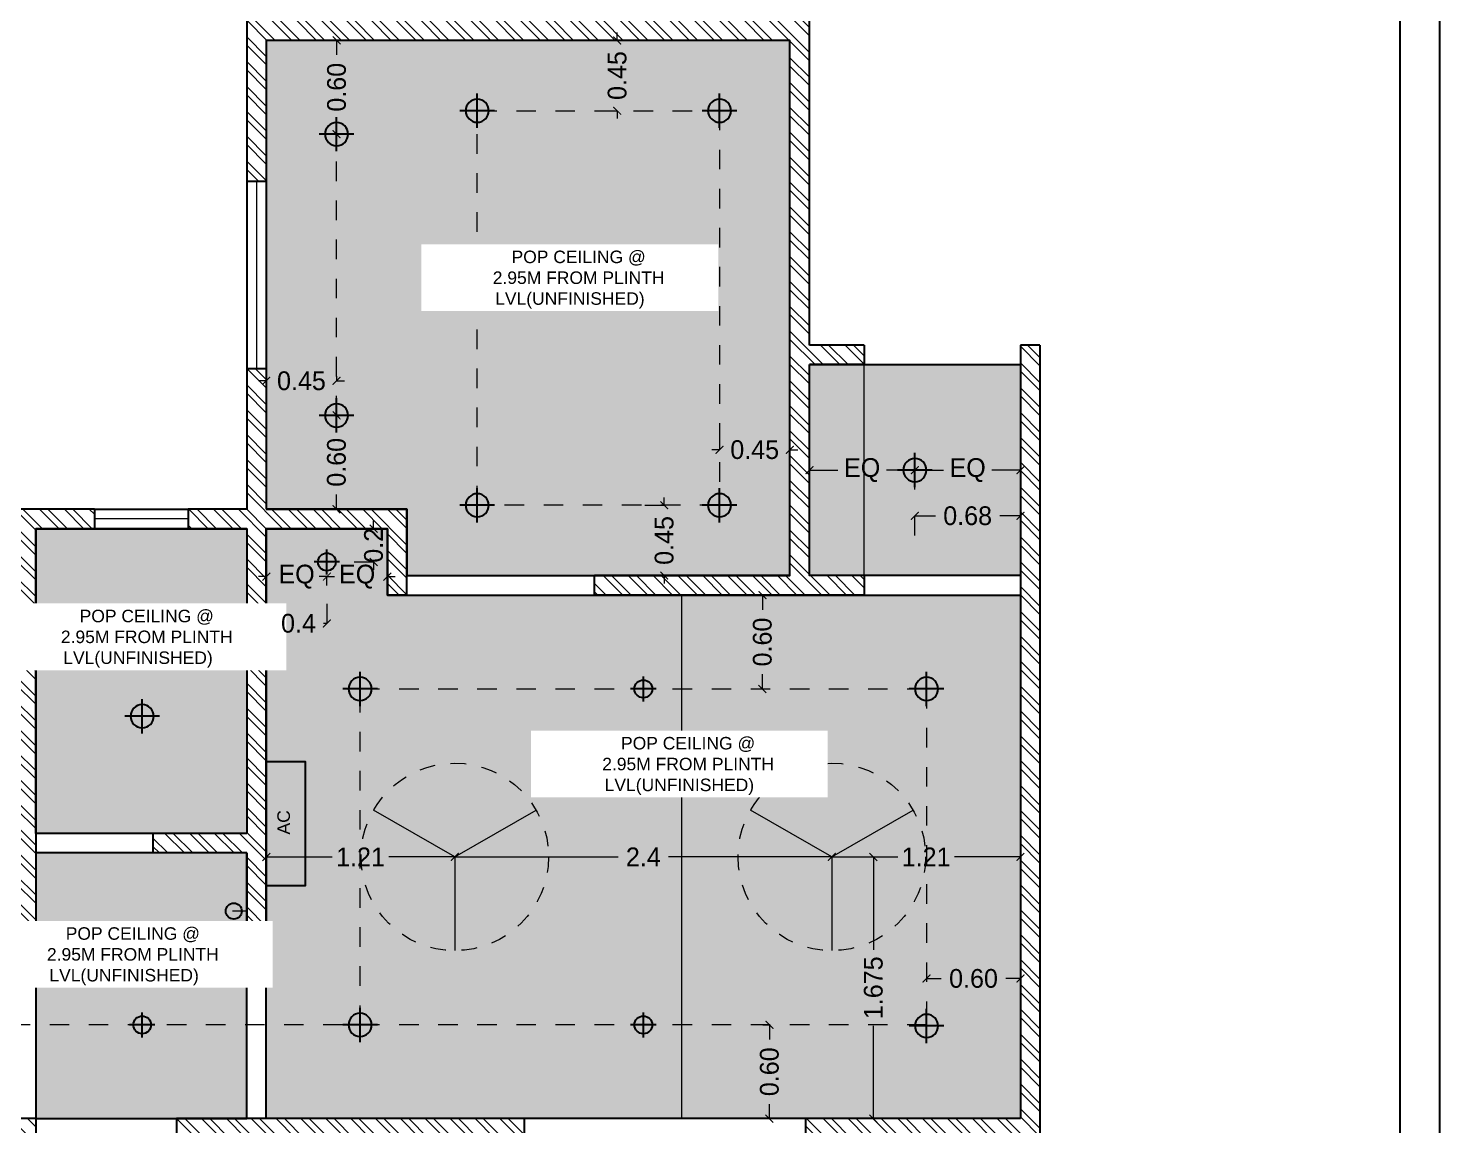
# Model space of a CAD drawing. Header units: metres. Extents: x 494 to 1845, y -666 to 1061.
# Drawn here: x 1784.97 to 1794, y 246.48 to 253.5 of the extents above; entities that cross this region are included whole.
import ezdxf

# ---------------------------------------------------------------- set-up
doc = ezdxf.new("R2010")
doc.units = ezdxf.units.M
doc.header["$MEASUREMENT"] = 0
doc.linetypes.add('141011 - Typical Flr Plans -1 - 1.5 & 1-2 BHK_ Kolshet Namrata1$0$HIDDEN', pattern=[0.375, 0.25, -0.125])
doc.linetypes.add('_ZCAD_DYNDIM_LINETYPE_DATA_NAME_', pattern=[0.25, 0.125, -0.125])
doc.layers.get('Defpoints').update_dxf_attribs({"color": 12})
for name, color, linetype, lineweight in [('01 WALL', 7, 'Continuous', 25), ('A-Wall', 7, 'Continuous', 18), ('A-Wall Hatch', 8, 'Continuous', 9), ('DIMENSION', 8, 'Continuous', 5), ('ele ref line', 44, 'Continuous', 9), ('elec block', 14, 'Continuous', 9), ('VDA - FALSE CEILING', 7, 'Continuous', 5), ('VDA-FURNITURE', 8, 'Continuous', 13), ('VDA-HATCH', 8, 'Continuous', 9), ('VDA-WALL', 250, 'Continuous', 25), ('VDA-WINDOW', 5, 'Continuous', 9)]:
    doc.layers.add(name, color=color, linetype=linetype, lineweight=lineweight)
for name, color, linetype in [('CEILING', 7, 'Continuous'), ('ceiling elec', 7, 'Continuous'), ('SHEET', 7, 'Continuous'), ('TEXT', 7, 'Continuous'), ('VDA-WALL BELOW', 8, 'Continuous'), ('VDA_ELECTRICAL FIXTURES', 7, 'Continuous')]:
    doc.layers.add(name, color=color, linetype=linetype)
doc.styles.add('RS', font='GOTHIC.TTF')
doc.styles.get("Standard").update_dxf_attribs({"font": 'arial.ttf'})
doc.dimstyles.new('SMALL', dxfattribs={"dimtxt": 0.16, "dimasz": 0.05, "dimexe": 0, "dimexo": 0, "dimgap": 0.05, "dimtad": 0, "dimdec": 1, "dimzin": 0, "dimdsep": 46, "dimtxsty": 'RS', "dimblk": 'ARCHTICK', "dimcen": 2.5, "dimclrd": 256, "dimclre": 256, "dimclrt": 5, "dimadec": 0, "dimazin": 0, "dimtfac": 1, "dimtofl": 0, "dimtmove": 0, "dimatfit": 3, "dimldrblk": 'ARCHTICK', "dimfxl": 0, "dimtolj": 1, "dimtzin": 0, "dimarcsym": 0})

# ---------------------------------------------------------------- blocks, each defined once
blk = doc.blocks.new('zw$4BD1')
at = {"color": 6}
blk.add_line((0.1026044387735965, 0.2717923628416088), (0.1026044644431749, 0.08480641099328068), dxfattribs=at)
at = {"layer": 'SHEET', "color": 6}
blk.add_circle((0.1026044619984532, 0.10260446199851), 0.1026044519985128, dxfattribs=at)
blk = doc.blocks.new('12w')
at = {"layer": 'VDA_ELECTRICAL FIXTURES', "color": 5, "ltscale": 0.1}
for p, q in [((87910.28145249565, 3817.042512325924), (87910.28144543657, 3823.898232417295)), ((87906.81604333571, 3820.470368803413), (87913.74685459654, 3820.470375939805))]:
    blk.add_line(p, q, dxfattribs=at)
blk.add_circle((87910.28075605427, 3820.470372370896), 2.316151648332887, dxfattribs=at)
blk = doc.blocks.new('AEYTUU')
at = {"layer": 'VDA_ELECTRICAL FIXTURES', "color": 6, "ltscale": 0.1}
for p, q in [((8243.958968699393, -3482.814240096676), (8243.958968826868, -3482.690436009986)), ((8244.021548823775, -3482.752338117767), (8243.896388702484, -3482.752337988894))]:
    blk.add_line(p, q, dxfattribs=at)
blk.add_circle((8243.958981276084, -3482.752338053344), 0.04373075930944671, dxfattribs=at)
blk = doc.blocks.new('FAN 1')
at = {"layer": 'elec block', "color": 68, "true_color": 0x394d00}
for q in [(-3723.117876231178, 868.3742863660809), (-3722.078645746636, 868.3742863660809), (-3722.598260988907, 867.4742863660808)]:
    blk.add_line((-3722.598260988907, 868.074286366081), q, dxfattribs=at)
at = {"layer": 'elec block', "color": 68, "linetype": '141011 - Typical Flr Plans -1 - 1.5 & 1-2 BHK_ Kolshet Namrata1$0$HIDDEN', "ltscale": 0.15, "true_color": 0x394d00}
blk.add_circle((-3722.598260988907, 868.074286366081), 0.6, dxfattribs=at)
blk = doc.blocks.new('_ArchTick')
at = {"color": 0, "linetype": 'ByBlock', "const_width": 0.15}
blk.add_lwpolyline([(-0.5, -0.5), (0.5, 0.5)], dxfattribs=at)
blk = doc.blocks.new('*D609')
at = {"layer": 'Defpoints', "color": 0, "transparency": 16777216}
for p in [(1.474999999999909, 4.752022665414444), (1.474999999999909, 4.721111274880457), (1.92501274925371, 4.752022665414444)]:
    blk.add_point(p, dxfattribs=at)
at = {"layer": 'DIMENSION', "lineweight": -2, "transparency": 16777216}
for p, q in [((1.474999999999909, 4.721111274880457), (1.424999999999955, 4.721111274880457)), ((1.474999999999909, 4.752022665414444), (1.474999999999909, 4.721111274880457)), ((1.92501274925371, 4.752022665414444), (1.92501274925371, 4.721111274880457)), ((1.92501274925371, 4.721111274880457), (1.975012749253665, 4.721111274880457))]:
    blk.add_line(p, q, dxfattribs=at)
at = {"layer": 'DIMENSION', "lineweight": -2, "transparency": 16777216, "xscale": 0.05, "yscale": 0.05, "zscale": 0.05}
blk.add_blockref('_ArchTick', (1.474999999999909, 4.721111274880457), dxfattribs=at)
at = {"layer": 'DIMENSION', "lineweight": -2, "transparency": 16777216, "xscale": 0.05, "yscale": 0.05, "zscale": 0.05, "rotation": 180}
blk.add_blockref('_ArchTick', (1.92501274925371, 4.721111274880457), dxfattribs=at)
at = {"layer": 'DIMENSION', "color": 5, "transparency": 16777216, "insert": (1.70000637462681, 4.721111274880457), "char_height": 0.12, "attachment_point": 5, "style": 'RS'}
blk.add_mtext('\\A1;0.45', dxfattribs=at)
blk = doc.blocks.new('*D610')
at = {"layer": 'Defpoints', "color": 0, "transparency": 16777216}
for p in [(1.926624991641575, 4.500000087599744), (1.923368603583867, 3.900004418341894), (1.924999999999955, 3.899999999999977)]:
    blk.add_point(p, dxfattribs=at)
at = {"layer": 'DIMENSION', "lineweight": -2, "transparency": 16777216}
for p, q in [((1.924993595225487, 4.500004505941661), (1.924740822750437, 4.406672636887293)), ((1.926624991641575, 4.500000087599744), (1.924993595225487, 4.500004505941661)), ((1.923368603583867, 3.900004418341894), (1.923621376058918, 3.99333628739609)), ((1.924999999999955, 3.899999999999977), (1.923368603583867, 3.900004418341894))]:
    blk.add_line(p, q, dxfattribs=at)
at = {"layer": 'DIMENSION', "lineweight": -2, "transparency": 16777216, "xscale": 0.05, "yscale": 0.05, "zscale": 0.05}
for p, rotation in [((1.924993595225487, 4.500004505941661), 89.84482513070883), ((1.923368603583867, 3.900004418341894), 269.8448251307088)]:
    blk.add_blockref('_ArchTick', p, dxfattribs=dict(at, rotation=rotation))
at = {"layer": 'DIMENSION', "color": 5, "transparency": 16777216, "insert": (1.924181099404677, 4.200004462141777), "char_height": 0.12, "attachment_point": 5, "rotation": 89.84482513070881, "style": 'RS'}
blk.add_mtext('\\A1;0.60', dxfattribs=at)
blk = doc.blocks.new('*D611')
at = {"layer": 'Defpoints', "color": 0, "transparency": 16777216}
for p in [(1.924993583264495, 6.900000000000034), (1.924993620917803, 6.900000000000034), (1.924993583264495, 6.300000036730069)]:
    blk.add_point(p, dxfattribs=at)
at = {"layer": 'DIMENSION', "lineweight": -2, "transparency": 16777216}
for p, q in [((1.924993583264495, 6.900000000000034), (1.924993620917803, 6.900000000000034)), ((1.924993620917803, 6.900000000000034), (1.924993620917803, 6.806668951063898)), ((1.924993620917803, 6.300000036730069), (1.924993620917803, 6.393331085666205)), ((1.924993583264495, 6.300000036730069), (1.924993620917803, 6.300000036730069))]:
    blk.add_line(p, q, dxfattribs=at)
at = {"layer": 'DIMENSION', "lineweight": -2, "transparency": 16777216, "xscale": 0.05, "yscale": 0.05, "zscale": 0.05}
for p, rotation in [((1.924993620917803, 6.900000000000034), 90), ((1.924993620917803, 6.300000036730069), 270)]:
    blk.add_blockref('_ArchTick', p, dxfattribs=dict(at, rotation=rotation))
at = {"layer": 'DIMENSION', "color": 5, "transparency": 16777216, "insert": (1.924993620917803, 6.600000018365051), "char_height": 0.12, "attachment_point": 5, "rotation": 90, "style": 'RS'}
blk.add_mtext('\\A1;0.60', dxfattribs=at)
blk = doc.blocks.new('*D617')
at = {"layer": 'Defpoints', "color": 0, "transparency": 16777216}
for p in [(4.374999999999773, 4.393715621413548), (4.825000000000045, 4.393715621413548), (4.825000000000045, 4.280494661032577)]:
    blk.add_point(p, dxfattribs=at)
at = {"layer": 'DIMENSION', "lineweight": -2, "transparency": 16777216}
for p, q in [((4.374999999999773, 4.393715621413548), (4.374999999999773, 4.280494661032577)), ((4.825000000000045, 4.393715621413548), (4.825000000000045, 4.280494661032577)), ((4.374999999999773, 4.280494661032577), (4.324999999999818, 4.280494661032577)), ((4.825000000000045, 4.280494661032577), (4.875, 4.280494661032577))]:
    blk.add_line(p, q, dxfattribs=at)
at = {"layer": 'DIMENSION', "lineweight": -2, "transparency": 16777216, "xscale": 0.05, "yscale": 0.05, "zscale": 0.05}
blk.add_blockref('_ArchTick', (4.374999999999773, 4.280494661032577), dxfattribs=at)
at = {"layer": 'DIMENSION', "lineweight": -2, "transparency": 16777216, "xscale": 0.05, "yscale": 0.05, "zscale": 0.05, "rotation": 180}
blk.add_blockref('_ArchTick', (4.825000000000045, 4.280494661032577), dxfattribs=at)
at = {"layer": 'DIMENSION', "color": 5, "transparency": 16777216, "insert": (4.599999999999909, 4.280494661032577), "char_height": 0.12, "attachment_point": 5, "style": 'RS'}
blk.add_mtext('\\A1;0.45', dxfattribs=at)
blk = doc.blocks.new('*D618')
at = {"layer": 'Defpoints', "color": 0, "transparency": 16777216}
for p in [(3.844495791070131, 3.925000000000011), (4.021023094890097, 3.925000000000011), (3.844495791070131, 3.475000000000023)]:
    blk.add_point(p, dxfattribs=at)
at = {"layer": 'DIMENSION', "lineweight": -2, "transparency": 16777216}
for p, q in [((4.021023094890097, 3.925000000000011), (4.021023094890097, 3.975000000000023)), ((3.896023094890097, 3.925000000000011), (4.021023094890097, 3.925000000000011)), ((3.896023094890097, 3.475000000000023), (4.021023094890097, 3.475000000000023)), ((4.021023094890097, 3.475000000000023), (4.021023094890097, 3.425000000000011))]:
    blk.add_line(p, q, dxfattribs=at)
at = {"layer": 'DIMENSION', "lineweight": -2, "transparency": 16777216, "xscale": 0.05, "yscale": 0.05, "zscale": 0.05}
for p, rotation in [((4.021023094890097, 3.925000000000011), 270), ((4.021023094890097, 3.475000000000023), 90)]:
    blk.add_blockref('_ArchTick', p, dxfattribs=dict(at, rotation=rotation))
at = {"layer": 'DIMENSION', "color": 5, "transparency": 16777216, "insert": (4.021023094890097, 3.700000000000017), "char_height": 0.12, "attachment_point": 5, "rotation": 90, "style": 'RS'}
blk.add_mtext('\\A1;0.45', dxfattribs=at)
blk = doc.blocks.new('*D619')
at = {"layer": 'Defpoints', "color": 0, "transparency": 16777216}
for p in [(4.950000000000045, 4.149999923679957), (4.950000000000045, 3.993611313576366), (5.625, 3.993611313576366)]:
    blk.add_point(p, dxfattribs=at)
at = {"layer": 'DIMENSION', "lineweight": -2, "transparency": 16777216}
for p, q in [((4.950000000000045, 4.024999923679957), (4.950000000000045, 4.149999923679957)), ((4.950000000000045, 4.149999923679957), (5.132143099932136, 4.149999923679957)), ((5.625, 4.149999923679957), (5.442856900067909, 4.149999923679957)), ((5.625, 4.024999923679957), (5.625, 4.149999923679957))]:
    blk.add_line(p, q, dxfattribs=at)
at = {"layer": 'DIMENSION', "lineweight": -2, "transparency": 16777216, "xscale": 0.05, "yscale": 0.05, "zscale": 0.05, "rotation": 180}
blk.add_blockref('_ArchTick', (4.950000000000045, 4.149999923679957), dxfattribs=at)
at = {"layer": 'DIMENSION', "lineweight": -2, "transparency": 16777216, "xscale": 0.05, "yscale": 0.05, "zscale": 0.05}
blk.add_blockref('_ArchTick', (5.625, 4.149999923679957), dxfattribs=at)
at = {"layer": 'DIMENSION', "color": 5, "transparency": 16777216, "insert": (5.287499999999909, 4.149999923679957), "char_height": 0.12, "attachment_point": 5, "style": 'RS'}
blk.add_mtext('\\A1;EQ', dxfattribs=at)
blk = doc.blocks.new('*D620')
at = {"layer": 'Defpoints', "color": 0, "transparency": 16777216}
for p in [(6.299999999999955, 4.149999885833438), (5.625, 3.93416650490866), (6.299999999999955, 3.93416650490866)]:
    blk.add_point(p, dxfattribs=at)
at = {"layer": 'DIMENSION', "lineweight": -2, "transparency": 16777216}
for p, q in [((5.625, 4.024999885833438), (5.625, 4.149999885833438)), ((5.625, 4.149999885833438), (5.807143099932091, 4.149999885833438)), ((6.299999999999955, 4.149999885833438), (6.117856900067864, 4.149999885833438)), ((6.299999999999955, 4.024999885833438), (6.299999999999955, 4.149999885833438))]:
    blk.add_line(p, q, dxfattribs=at)
at = {"layer": 'DIMENSION', "lineweight": -2, "transparency": 16777216, "xscale": 0.05, "yscale": 0.05, "zscale": 0.05, "rotation": 180}
blk.add_blockref('_ArchTick', (5.625, 4.149999885833438), dxfattribs=at)
at = {"layer": 'DIMENSION', "lineweight": -2, "transparency": 16777216, "xscale": 0.05, "yscale": 0.05, "zscale": 0.05}
blk.add_blockref('_ArchTick', (6.299999999999955, 4.149999885833438), dxfattribs=at)
at = {"layer": 'DIMENSION', "color": 5, "transparency": 16777216, "insert": (5.962500000000091, 4.149999885833438), "char_height": 0.12, "attachment_point": 5, "style": 'RS'}
blk.add_mtext('\\A1;EQ', dxfattribs=at)
blk = doc.blocks.new('*D621')
at = {"layer": 'Defpoints', "color": 0, "transparency": 16777216}
for p in [(6.299999999999955, 3.857531427188405), (5.625, 3.641698046263627), (6.299999999999955, 3.641698046263627)]:
    blk.add_point(p, dxfattribs=at)
at = {"layer": 'DIMENSION', "lineweight": -2, "transparency": 16777216}
for p, q in [((5.625, 3.732531427188405), (5.625, 3.857531427188405)), ((5.625, 3.857531427188405), (5.755994221617811, 3.857531427188405)), ((6.299999999999955, 3.857531427188405), (6.169005778382143, 3.857531427188405)), ((6.299999999999955, 3.732531427188405), (6.299999999999955, 3.857531427188405))]:
    blk.add_line(p, q, dxfattribs=at)
at = {"layer": 'DIMENSION', "lineweight": -2, "transparency": 16777216, "xscale": 0.05, "yscale": 0.05, "zscale": 0.05, "rotation": 180}
blk.add_blockref('_ArchTick', (5.625, 3.857531427188405), dxfattribs=at)
at = {"layer": 'DIMENSION', "lineweight": -2, "transparency": 16777216, "xscale": 0.05, "yscale": 0.05, "zscale": 0.05}
blk.add_blockref('_ArchTick', (6.299999999999955, 3.857531427188405), dxfattribs=at)
at = {"layer": 'DIMENSION', "color": 5, "transparency": 16777216, "insert": (5.962500000000091, 3.857531427188405), "char_height": 0.12, "attachment_point": 5, "style": 'RS'}
blk.add_mtext('\\A1;0.68', dxfattribs=at)
blk = doc.blocks.new('*D622')
at = {"layer": 'Defpoints', "color": 0, "transparency": 16777216}
for p in [(1.862499999999955, 3.774999999999977), (2.161615008462604, 3.774999985106717), (1.862499989419348, 3.562499999982833)]:
    blk.add_point(p, dxfattribs=at)
at = {"layer": 'DIMENSION', "lineweight": -2, "transparency": 16777216}
for p, q in [((2.161615008462604, 3.774999985106717), (2.161615010952119, 3.824999985106729)), ((2.036615008462604, 3.774999991330589), (2.161615008462604, 3.774999985106717)), ((2.036614997881998, 3.562499991313445), (2.161614997881998, 3.562499985089573)), ((2.161614997881998, 3.562499985089573), (2.161614995392483, 3.512499985089562))]:
    blk.add_line(p, q, dxfattribs=at)
at = {"layer": 'DIMENSION', "lineweight": -2, "transparency": 16777216, "xscale": 0.05, "yscale": 0.05, "zscale": 0.05}
for p, rotation in [((2.161615008462604, 3.774999985106717), 269.9999971471806), ((2.161614997881998, 3.562499985089573), 89.9999971471807)]:
    blk.add_blockref('_ArchTick', p, dxfattribs=dict(at, rotation=rotation))
at = {"layer": 'DIMENSION', "color": 5, "transparency": 16777216, "insert": (2.161615003172301, 3.668749999991405), "char_height": 0.12, "attachment_point": 5, "rotation": 89.9999971471807, "style": 'RS'}
blk.add_mtext('\\A1;0.2', dxfattribs=at)
blk = doc.blocks.new('*D623')
at = {"layer": 'Defpoints', "color": 0, "transparency": 16777216}
for p in [(2.25, 3.468304057906948), (1.862516206208284, 3.411629077334396), (2.25, 3.411629077334396)]:
    blk.add_point(p, dxfattribs=at)
at = {"layer": 'DIMENSION', "lineweight": -2, "transparency": 16777216}
for p, q in [((1.862516206208284, 3.468304057906948), (1.812516206208329, 3.468304057906948)), ((1.862516206208284, 3.411629077334396), (1.862516206208284, 3.468304057906948)), ((2.25, 3.411629077334396), (2.25, 3.468304057906948)), ((2.25, 3.468304057906948), (2.299999999999955, 3.468304057906948))]:
    blk.add_line(p, q, dxfattribs=at)
at = {"layer": 'DIMENSION', "lineweight": -2, "transparency": 16777216, "xscale": 0.05, "yscale": 0.05, "zscale": 0.05}
blk.add_blockref('_ArchTick', (1.862516206208284, 3.468304057906948), dxfattribs=at)
at = {"layer": 'DIMENSION', "lineweight": -2, "transparency": 16777216, "xscale": 0.05, "yscale": 0.05, "zscale": 0.05, "rotation": 180}
blk.add_blockref('_ArchTick', (2.25, 3.468304057906948), dxfattribs=at)
at = {"layer": 'DIMENSION', "color": 5, "transparency": 16777216, "insert": (2.056258103104028, 3.468304057906948), "char_height": 0.12, "attachment_point": 5, "style": 'RS'}
blk.add_mtext('\\A1;EQ', dxfattribs=at)
blk = doc.blocks.new('*D624')
at = {"layer": 'Defpoints', "color": 0, "transparency": 16777216}
for p in [(1.474999999999909, 3.468304199755664), (1.474999999999909, 3.411629077334396), (1.862516206208284, 3.411629077334396)]:
    blk.add_point(p, dxfattribs=at)
at = {"layer": 'DIMENSION', "lineweight": -2, "transparency": 16777216}
for p, q in [((1.474999999999909, 3.468304199755664), (1.424999999999955, 3.468304199755664)), ((1.474999999999909, 3.411629077334396), (1.474999999999909, 3.468304199755664)), ((1.862516206208284, 3.411629077334396), (1.862516206208284, 3.468304199755664)), ((1.862516206208284, 3.468304199755664), (1.912516206208238, 3.468304199755664))]:
    blk.add_line(p, q, dxfattribs=at)
at = {"layer": 'DIMENSION', "lineweight": -2, "transparency": 16777216, "xscale": 0.05, "yscale": 0.05, "zscale": 0.05}
blk.add_blockref('_ArchTick', (1.474999999999909, 3.468304199755664), dxfattribs=at)
at = {"layer": 'DIMENSION', "lineweight": -2, "transparency": 16777216, "xscale": 0.05, "yscale": 0.05, "zscale": 0.05, "rotation": 180}
blk.add_blockref('_ArchTick', (1.862516206208284, 3.468304199755664), dxfattribs=at)
at = {"layer": 'DIMENSION', "color": 5, "transparency": 16777216, "insert": (1.66875810310421, 3.468304199755664), "char_height": 0.12, "attachment_point": 5, "style": 'RS'}
blk.add_mtext('\\A1;EQ', dxfattribs=at)
blk = doc.blocks.new('*D625')
at = {"layer": 'Defpoints', "color": 0, "transparency": 16777216}
for p in [(1.474999999999909, 3.501309484105377), (1.862499926415012, 3.501309085117214), (1.862499584557781, 3.169295179608099)]:
    blk.add_point(p, dxfattribs=at)
at = {"layer": 'DIMENSION', "lineweight": -2, "transparency": 16777216}
for p, q in [((1.474999786848684, 3.294295578596206), (1.474999658142679, 3.169295578596262)), ((1.862499713263787, 3.294295179608042), (1.862499584557781, 3.169295179608099)), ((1.474999658142679, 3.169295578596262), (1.520172079646045, 3.169295532084618)), ((1.862499584557781, 3.169295179608099), (1.841817219006998, 3.169295200903633))]:
    blk.add_line(p, q, dxfattribs=at)
at = {"layer": 'DIMENSION', "lineweight": -2, "transparency": 16777216, "xscale": 0.05, "yscale": 0.05, "zscale": 0.05}
for p, rotation in [((1.474999658142679, 3.169295578596262), 179.9999410055686), ((1.862499584557781, 3.169295179608099), 359.9999410055686)]:
    blk.add_blockref('_ArchTick', p, dxfattribs=dict(at, rotation=rotation))
at = {"layer": 'DIMENSION', "color": 5, "transparency": 16777216, "insert": (1.680994649326294, 3.169295366494111), "char_height": 0.12, "attachment_point": 5, "rotation": 359.9999410055686, "style": 'RS'}
blk.add_mtext('\\A1;0.4', dxfattribs=at)
blk = doc.blocks.new('*D626')
at = {"layer": 'Defpoints', "color": 0, "transparency": 16777216}
for p in [(4.649194737953621, 3.349999999999966), (4.649194737953621, 2.749999999999943), (4.649194737953621, 2.749999999999943)]:
    blk.add_point(p, dxfattribs=at)
at = {"layer": 'DIMENSION', "lineweight": -2, "transparency": 16777216}
for p, q in [((4.649194737953621, 3.349999999999966), (4.649194737953621, 3.349999999999966)), ((4.649194737953621, 3.349999999999966), (4.649194737953621, 3.256668932698801)), ((4.649194737953621, 2.749999999999943), (4.649194737953621, 2.843331067301108)), ((4.649194737953621, 2.749999999999943), (4.649194737953621, 2.749999999999943))]:
    blk.add_line(p, q, dxfattribs=at)
at = {"layer": 'DIMENSION', "lineweight": -2, "transparency": 16777216, "xscale": 0.05, "yscale": 0.05, "zscale": 0.05}
for p, rotation in [((4.649194737953621, 3.349999999999966), 90), ((4.649194737953621, 2.749999999999943), 270)]:
    blk.add_blockref('_ArchTick', p, dxfattribs=dict(at, rotation=rotation))
at = {"layer": 'DIMENSION', "color": 5, "transparency": 16777216, "insert": (4.649194737953621, 3.049999999999955), "char_height": 0.12, "attachment_point": 5, "rotation": 90, "style": 'RS'}
blk.add_mtext('\\A1;0.60', dxfattribs=at)
blk = doc.blocks.new('*D627')
at = {"layer": 'Defpoints', "color": 0, "transparency": 16777216}
for p in [(4.651629597316742, 0.6000000000000227), (4.651629597316742, 0), (4.694239636169641, 0)]:
    blk.add_point(p, dxfattribs=at)
at = {"layer": 'DIMENSION', "lineweight": -2, "transparency": 16777216}
for p, q in [((4.651629597316742, 0.6000000000000227), (4.694239636169641, 0.6000000000000227)), ((4.694239636169641, 0.6000000000000227), (4.694239636169641, 0.506668932698858)), ((4.694239636169641, 0), (4.694239636169641, 0.0933310673011647)), ((4.651629597316742, 0), (4.694239636169641, 0))]:
    blk.add_line(p, q, dxfattribs=at)
at = {"layer": 'DIMENSION', "lineweight": -2, "transparency": 16777216, "xscale": 0.05, "yscale": 0.05, "zscale": 0.05}
for p, rotation in [((4.694239636169641, 0.6000000000000227), 90), ((4.694239636169641, 0), 270)]:
    blk.add_blockref('_ArchTick', p, dxfattribs=dict(at, rotation=rotation))
at = {"layer": 'DIMENSION', "color": 5, "transparency": 16777216, "insert": (4.694239636169641, 0.3000000000000114), "char_height": 0.12, "attachment_point": 5, "rotation": 90, "style": 'RS'}
blk.add_mtext('\\A1;0.60', dxfattribs=at)
blk = doc.blocks.new('*D628')
at = {"layer": 'Defpoints', "color": 0, "transparency": 16777216}
for p in [(5.699999999999591, 0.8966356817206815), (6.299999999999955, 0.8966356817206815), (6.299999999999955, 0.8966356817206815)]:
    blk.add_point(p, dxfattribs=at)
at = {"layer": 'DIMENSION', "lineweight": -2, "transparency": 16777216}
for p, q in [((5.699999999999591, 0.8966356817206815), (5.699999999999591, 0.8966356817206815)), ((5.699999999999591, 0.8966356817206815), (5.793331067300869, 0.8966356817206815)), ((6.299999999999955, 0.8966356817206815), (6.206668932698676, 0.8966356817206815)), ((6.299999999999955, 0.8966356817206815), (6.299999999999955, 0.8966356817206815))]:
    blk.add_line(p, q, dxfattribs=at)
at = {"layer": 'DIMENSION', "lineweight": -2, "transparency": 16777216, "xscale": 0.05, "yscale": 0.05, "zscale": 0.05, "rotation": 180}
blk.add_blockref('_ArchTick', (5.699999999999591, 0.8966356817206815), dxfattribs=at)
at = {"layer": 'DIMENSION', "lineweight": -2, "transparency": 16777216, "xscale": 0.05, "yscale": 0.05, "zscale": 0.05}
blk.add_blockref('_ArchTick', (6.299999999999955, 0.8966356817206815), dxfattribs=at)
at = {"layer": 'DIMENSION', "color": 5, "transparency": 16777216, "insert": (5.999999999999773, 0.8966356817206815), "char_height": 0.12, "attachment_point": 5, "style": 'RS'}
blk.add_mtext('\\A1;0.60', dxfattribs=at)
blk = doc.blocks.new('*D629')
at = {"layer": 'Defpoints', "color": 0, "transparency": 16777216}
for p in [(5.093749999846523, 1.674999999999955), (6.299999999999955, 1.674999999999983), (6.299999999999955, 1.67499966935236)]:
    blk.add_point(p, dxfattribs=at)
at = {"layer": 'DIMENSION', "lineweight": -2, "transparency": 16777216}
for p, q in [((5.093749999846523, 1.674999999999955), (5.093749999846523, 1.674999669352331)), ((5.093749999846523, 1.674999669352331), (5.515780506381589, 1.674999669352331)), ((6.299999999999955, 1.67499966935236), (5.877969493464889, 1.67499966935236)), ((6.299999999999955, 1.674999999999983), (6.299999999999955, 1.67499966935236))]:
    blk.add_line(p, q, dxfattribs=at)
at = {"layer": 'DIMENSION', "lineweight": -2, "transparency": 16777216, "xscale": 0.05, "yscale": 0.05, "zscale": 0.05, "rotation": 180.0000000000013}
blk.add_blockref('_ArchTick', (5.093749999846523, 1.674999669352331), dxfattribs=at)
at = {"layer": 'DIMENSION', "lineweight": -2, "transparency": 16777216, "xscale": 0.05, "yscale": 0.05, "zscale": 0.05}
blk.add_blockref('_ArchTick', (6.299999999999955, 1.67499966935236), dxfattribs=at)
at = {"layer": 'DIMENSION', "color": 5, "transparency": 16777216, "insert": (5.696874999923239, 1.67499966935236), "char_height": 0.12, "attachment_point": 5, "style": 'RS'}
blk.add_mtext('\\A1;1.21', dxfattribs=at)
blk = doc.blocks.new('*D630')
at = {"layer": 'Defpoints', "color": 0, "transparency": 16777216}
for p in [(5.259617250025485, 1.674999999999983), (5.259617250025485, 0), (5.359353477165769, 0)]:
    blk.add_point(p, dxfattribs=at)
at = {"layer": 'DIMENSION', "lineweight": -2, "transparency": 16777216}
for p, q in [((5.259617250025485, 1.674999999999983), (5.359353477165769, 1.674999999999983)), ((5.359353477165769, 1.674999999999983), (5.359353477165769, 1.080266825288902)), ((5.359353477165769, 0), (5.359353477165769, 0.5947331747110809)), ((5.259617250025485, 0), (5.359353477165769, 0))]:
    blk.add_line(p, q, dxfattribs=at)
at = {"layer": 'DIMENSION', "lineweight": -2, "transparency": 16777216, "xscale": 0.05, "yscale": 0.05, "zscale": 0.05}
for p, rotation in [((5.359353477165769, 1.674999999999983), 90), ((5.359353477165769, 0), 270)]:
    blk.add_blockref('_ArchTick', p, dxfattribs=dict(at, rotation=rotation))
at = {"layer": 'DIMENSION', "color": 5, "transparency": 16777216, "insert": (5.359353477165769, 0.8374999999999773), "char_height": 0.12, "attachment_point": 5, "rotation": 90, "style": 'RS'}
blk.add_mtext('\\A1;1.675', dxfattribs=at)
blk = doc.blocks.new('*D631')
at = {"layer": 'Defpoints', "color": 0, "transparency": 16777216}
for p in [(1.474999999999909, 1.674999999999983), (1.474999999999909, 1.674999999999983), (2.68124999953875, 1.674999999999983)]:
    blk.add_point(p, dxfattribs=at)
at = {"layer": 'DIMENSION', "lineweight": -2, "transparency": 16777216}
for p, q in [((1.474999999999909, 1.674999999999983), (1.474999999999909, 1.674999999999983)), ((1.474999999999909, 1.674999999999983), (1.897030506227566, 1.674999999999983)), ((2.68124999953875, 1.674999999999983), (2.259219493311093, 1.674999999999983)), ((2.68124999953875, 1.674999999999983), (2.68124999953875, 1.674999999999983))]:
    blk.add_line(p, q, dxfattribs=at)
at = {"layer": 'DIMENSION', "lineweight": -2, "transparency": 16777216, "xscale": 0.05, "yscale": 0.05, "zscale": 0.05, "rotation": 180}
blk.add_blockref('_ArchTick', (1.474999999999909, 1.674999999999983), dxfattribs=at)
at = {"layer": 'DIMENSION', "lineweight": -2, "transparency": 16777216, "xscale": 0.05, "yscale": 0.05, "zscale": 0.05}
blk.add_blockref('_ArchTick', (2.68124999953875, 1.674999999999983), dxfattribs=at)
at = {"layer": 'DIMENSION', "color": 5, "transparency": 16777216, "insert": (2.078124999769443, 1.674999999999983), "char_height": 0.12, "attachment_point": 5, "style": 'RS'}
blk.add_mtext('\\A1;1.21', dxfattribs=at)
blk = doc.blocks.new('*D632')
at = {"layer": 'Defpoints', "color": 0, "transparency": 16777216}
for p in [(2.68124999953875, 1.674999999999955), (5.093749999846523, 1.674693419352337), (5.093750034491222, 1.674966040488329)]:
    blk.add_point(p, dxfattribs=at)
at = {"layer": 'DIMENSION', "lineweight": -2, "transparency": 16777216}
for p, q in [((2.68124999953875, 1.674999999999955), (2.681250034183449, 1.675272621135946)), ((2.681250034183449, 1.675272621135946), (3.726514311639903, 1.675139788887634)), ((5.093750034491222, 1.674966040488329), (4.048485757034769, 1.67509887273664)), ((5.093749999846523, 1.674693419352337), (5.093750034491222, 1.674966040488329))]:
    blk.add_line(p, q, dxfattribs=at)
at = {"layer": 'DIMENSION', "lineweight": -2, "transparency": 16777216, "xscale": 0.05000000000000001, "yscale": 0.05000000000000001, "zscale": 0.05000000000000001}
for p, rotation in [((2.681250034183449, 1.675272621135946), 179.9927188488737), ((5.093750034491222, 1.674966040488329), 359.9927188488738)]:
    blk.add_blockref('_ArchTick', p, dxfattribs=dict(at, rotation=rotation))
at = {"layer": 'DIMENSION', "color": 5, "transparency": 16777216, "insert": (3.887500034337336, 1.675119330812151), "char_height": 0.12, "attachment_point": 5, "rotation": 359.9927188488738, "style": 'RS'}
blk.add_mtext('\\A1;2.4', dxfattribs=at)
blk = doc.blocks.new('*D645')
at = {"layer": 'Defpoints', "color": 0, "transparency": 16777216}
for p in [(3.599999999999682, 6.900000000000034), (3.720240565521181, 6.900000000000034), (3.599999999999682, 6.450000000000045)]:
    blk.add_point(p, dxfattribs=at)
at = {"layer": 'DIMENSION', "lineweight": -2, "transparency": 16777216}
for p, q in [((3.599999999999682, 6.900000000000034), (3.720240565521181, 6.900000000000034)), ((3.720240565521181, 6.900000000000034), (3.720240565521181, 6.950000000000045)), ((3.599999999999682, 6.450000000000045), (3.720240565521181, 6.450000000000045)), ((3.720240565521181, 6.450000000000045), (3.720240565521181, 6.400000000000034))]:
    blk.add_line(p, q, dxfattribs=at)
at = {"layer": 'DIMENSION', "lineweight": -2, "transparency": 16777216, "xscale": 0.05, "yscale": 0.05, "zscale": 0.05}
for p, rotation in [((3.720240565521181, 6.900000000000034), 270), ((3.720240565521181, 6.450000000000045), 90)]:
    blk.add_blockref('_ArchTick', p, dxfattribs=dict(at, rotation=rotation))
at = {"layer": 'DIMENSION', "color": 5, "transparency": 16777216, "insert": (3.720240565521181, 6.67500000000004), "char_height": 0.12, "attachment_point": 5, "rotation": 90, "style": 'RS'}
blk.add_mtext('\\A1;0.45', dxfattribs=at)
blk = doc.blocks.new('FDG GHGS')
at = {"layer": 'VDA_ELECTRICAL FIXTURES', "color": 1}
blk.add_lwpolyline([(2747.224690672943, -2336.760896513756), (2751.191609312138, -2336.760896513756), (2751.191609312138, -2338.001405601491), (2747.224690672943, -2338.001405601491)], close=True, dxfattribs=at)
at = {"layer": 'VDA_ELECTRICAL FIXTURES', "extrusion": (-0.0001275556141250366, -1.527756138372896e-05, 0.9999999917480806), "insert": (2749.250139614915, -2337.112609383536, -0.0001777665926923995), "char_height": 0.4, "width": 11.88929702906719, "attachment_point": 2, "text_direction": (0.9999999918647826, -3.305498342004771e-09, 0.0001275556140894227)}
blk.add_mtext('AC', dxfattribs=at)
blk = doc.blocks.new('asfsdf')
at = {"layer": 'A-Wall Hatch', "ltscale": 0.1}
h = blk.add_hatch(dxfattribs=at)
h.set_pattern_fill('ANSI32', color=256, scale=0.3, angle=270)
h.set_pattern_definition([(315, (3.125, -3.600000000000023), (0.07954951288348662, 0.07954951288348659), []), (315, (3.125, -3.653033008500017), (0.07954951288348662, 0.07954951288348659), [])])
h.paths.add_polyline_path([(1.349999999999909, 6), (1.474999999999909, 6), (1.474999999999909, 6.900000000000034), (4.825000000000045, 6.900000000000034), (4.825000000000045, 3.475000000000023), (3.575000000000045, 3.475000000000023), (3.575000000000045, 3.350000000000023), (5.299999999999955, 3.350000000000023), (5.299999999999955, 3.475000000000023), (4.950000000000045, 3.475000000000023), (4.950000000000045, 4.825000000000045), (5.299999999999955, 4.825000000000045), (5.299999999999955, 4.950000000000045), (4.950000000000045, 4.950000000000045), (4.950000000000045, 7.025000000000034), (1.349999999999909, 7.025000000000034)])
h.paths.add_polyline_path([(-3.25, -1.449999999999989), (-3.125, -1.449999999999989), (-3.125, 6.299999999999955), (-1.775000000000091, 6.299999999999955), (-1.775000000000091, 5.349999999999966), (-1.650000000000091, 5.349999999999966), (-1.650000000000091, 6.424999999999955), (-3.25, 6.424999999999955)])
h.paths.add_polyline_path([(-2.375, 3.774999999999977), (-0.125, 3.774999999999977), (-0.125, 0.8999999999999773), (0, 0.8999999999999773), (0, 3.774999999999977), (0.375, 3.774999999999977), (0.375, 3.899999999999977), (-1.650000000000091, 3.899999999999977), (-1.650000000000091, 4.749999999999943), (-1.775000000000091, 4.749999999999943), (-1.775000000000091, 3.899999999999977), (-2.375, 3.899999999999977)])
h.paths.add_polyline_path([(0.900000000000091, -0.125), (3, -0.125), (3, -3.600000000000023), (3.125, -3.600000000000023), (3.125, 0), (0.900000000000091, 0)])
h.paths.add_polyline_path([(5.424999999999955, -0.125), (5.424999999999955, -2.050000000000011), (5.549999999999955, -2.050000000000011), (5.549999999999955, -0.125), (6.424999999999955, -0.125), (6.424999999999955, 4.950000000000045), (6.299999999999955, 4.950000000000045), (6.299999999999955, 0), (5.424999999999955, 0)])
h.paths.add_polyline_path([(0.974999999999909, 3.775139446603532), (0.974999999999909, 3.899999999999977), (1.349999999999909, 3.899999999999977), (1.349999999999909, 4.799999999999955), (1.474999999999909, 4.799999999999955), (1.474999999999909, 3.899999999999977), (2.375, 3.899999999999977), (2.375, 3.349999999999966), (2.25, 3.349999999999966), (2.25, 3.774999999999977), (1.474999999999909, 3.774999999999977), (1.474999999999909, 0.8999999999999773), (1.349999999999909, 0.8999999999999773), (1.349999999999909, 1.699999999999989), (0.75, 1.699999999999989), (0.75, 1.824999999999989), (1.349999999999909, 1.824999999999989), (1.349999999999909, 3.774999999999977), (0.9809027286516994, 3.774999999999977), (0.9809027286516994, 3.775139446603532)])
h.paths.add_polyline_path([(-0.724999999999909, -0.125), (-0.125, -0.125), (-0.125, -3.600000000000023), (0, -3.600000000000023), (0, 0), (-0.724999999999909, 0)])
h.paths.add_polyline_path([(-3.125, -0.125), (-3.125, 0), (-2.525000000000091, 0), (-2.525000000000091, -0.125)])
h.paths.add_polyline_path([(4.924999999999955, -0.125), (4.924999999999955, 0), (5.424999999999955, 0), (5.424999999999955, -0.125)])
at = {"layer": 'VDA-HATCH', "true_color": 0xdbdbdb}
h = blk.add_hatch(color=254, dxfattribs=at)
h.dxf.hatch_style = 1
h.paths.add_polyline_path([(6.299999999999955, 0), (1.474999999999909, 0), (1.474999999999909, 3.774999999999977), (2.25, 3.774999999999977), (2.25, 3.349999999999966), (6.299999999999955, 3.349999999999966)])
h.paths.add_polyline_path([(1.474999999999909, 3.899999999999977), (2.375, 3.899999999999977), (2.375, 3.475000000000023), (4.825000000000045, 3.475000000000023), (4.825000000000045, 6.900000000000034), (1.474999999999909, 6.900000000000034)])
h.paths.add_polyline_path([(-0.125, 3.774999999999977), (-3.125, 3.774999999999977), (-3.125, 0), (-0.125, 0)])
h.paths.add_polyline_path([(3, -0.125), (0, -0.125), (0, -3.475000000000023), (3, -3.475000000000023)])
h.paths.add_polyline_path([(-1.775000000000091, 3.899999999999977), (-3.125, 3.899999999999977), (-3.125, 6.299999999999955), (-1.775000000000091, 6.299999999999955)])
h.paths.add_polyline_path([(1.349999999999909, 1.824999999999989), (0, 1.824999999999989), (0, 3.774999999999977), (1.349999999999909, 3.774999999999977)])
h.paths.add_polyline_path([(1.349999999999909, 1.699999999999989), (0, 1.699999999999989), (0, 0), (1.349999999999909, 0)])
h.paths.add_polyline_path([(4.950000000000045, 4.825000000000045), (6.299999999999955, 4.825000000000045), (6.299999999999955, 3.475000000000023), (4.950000000000045, 3.475000000000023)])
at = {"layer": 'CEILING', "color": 6}
for points in [[(1.474999999999909, 3.899999999999977), (2.375, 3.899999999999977), (2.375, 3.475000000000023), (4.825000000000045, 3.475000000000023), (4.825000000000045, 6.900000000000034), (1.474999999999909, 6.900000000000034)], [(4.950000000000045, 4.825000000000045), (6.299999999999955, 4.825000000000045), (6.299999999999955, 3.475000000000023), (4.950000000000045, 3.475000000000023)], [(1.349999999999909, 1.824999999999989), (0, 1.824999999999989), (0, 3.774999999999977), (1.349999999999909, 3.774999999999977)], [(6.299999999999955, 0), (1.474999999999909, 0), (1.474999999999909, 3.774999999999977), (2.25, 3.774999999999977), (2.25, 3.349999999999966), (6.299999999999955, 3.349999999999966)], [(1.349999999999909, 1.699999999999989), (0, 1.699999999999989), (0, 0), (1.349999999999909, 0)]]:
    blk.add_lwpolyline(points, close=True, dxfattribs=at)
at = {"layer": 'DIMENSION'}
blk.add_line((4.133442066783118, 0), (4.133442066783118, 3.349999999999966), dxfattribs=at)
at = {"layer": 'VDA - FALSE CEILING', "color": 253, "linetype": '_ZCAD_DYNDIM_LINETYPE_DATA_NAME_'}
for p, q in [((1.925015869624758, 4.499999999999972), (1.92499358326495, 6.300000000001518)), ((1.964100052993217, 0.6000001141894131), (-0.6141222275687142, 0.5999871437657021))]:
    blk.add_line(p, q, dxfattribs=at)
for points in [[(2.824999999999591, 6.450000000000045), (4.374999999999773, 6.450000000000045), (4.374999999999773, 3.925000000000011), (2.824999999999591, 3.925000000000011)], [(5.699999999999591, 0.6000000000000227), (2.074999999999591, 0.6000000000000227), (2.074999999999591, 2.749999999999943), (5.699999999999591, 2.749999999999943)]]:
    blk.add_lwpolyline(points, close=True, dxfattribs=at)
at = {"layer": 'VDA-FURNITURE'}
blk.add_line((5.299999999999955, 3.475000000000023), (5.299999999999955, 4.825000000000045), dxfattribs=at)
at = {"layer": 'VDA-WALL'}
for p, q in [((1.349999999999909, 7.025000000000034), (1.349999999999909, 6)), ((4.950000000000045, 4.950000000000045), (4.950000000000045, 7.025000000000034)), ((1.474999999999909, 6.900000000000034), (1.474999999999909, 6)), ((4.825000000000045, 6.900000000000034), (1.474999999999909, 6.900000000000034)), ((4.825000000000045, 3.475000000000023), (4.825000000000045, 6.900000000000034)), ((1.349999999999909, 6), (1.474999999999909, 6)), ((5.299999999999955, 4.950000000000045), (4.950000000000045, 4.950000000000045)), ((5.299999999999955, 4.950000000000045), (5.299999999999955, 4.825000000000045)), ((6.299999999999955, 4.950000000000045), (6.299999999999955, 0)), ((6.424999999999955, 4.950000000000045), (6.299999999999955, 4.950000000000045)), ((6.424999999999955, 4.950000000000045), (6.424999999999955, -0.125)), ((1.349999999999909, 4.799999999999955), (1.349999999999909, 3.899999999999977)), ((1.349999999999909, 4.799999999999955), (1.474999999999909, 4.799999999999955)), ((1.474999999999909, 4.799999999999955), (1.474999999999909, 3.899999999999977)), ((4.950000000000045, 3.475000000000023), (4.950000000000045, 4.825000000000045)), ((5.299999999999955, 4.825000000000045), (4.950000000000045, 4.825000000000045)), ((0.375, 3.899999999999977), (-1.650000000000091, 3.899999999999977)), ((0.375, 3.899999999999977), (0.375, 3.774999999999977)), ((1.349999999999909, 3.899999999999977), (0.974999999999909, 3.899999999999977)), ((0.974999999999909, 3.899999999999977), (0.974999999999909, 3.774999999999977)), ((2.375, 3.899999999999977), (1.474999999999909, 3.899999999999977)), ((2.375, 3.349999999999966), (2.375, 3.899999999999977)), ((0, 3.774999999999977), (0, 0.8999999999999773)), ((0.375, 3.774999999999977), (0, 3.774999999999977)), ((1.349999999999909, 3.774999999999977), (0.974999999999909, 3.774999999999977)), ((1.349999999999909, 3.774999999999977), (1.349999999999909, 1.824999999999989)), ((1.474999999999909, 3.774999999999977), (1.474999999999909, 0.8999999999999773)), ((2.25, 3.774999999999977), (1.474999999999909, 3.774999999999977)), ((2.25, 3.349999999999966), (2.25, 3.774999999999977)), ((4.825000000000045, 3.475000000000023), (3.575000000000045, 3.475000000000023)), ((3.575000000000045, 3.349999999999966), (3.575000000000045, 3.475000000000023)), ((5.299999999999955, 3.475000000000023), (4.950000000000045, 3.475000000000023)), ((5.299999999999955, 3.475000000000023), (5.299999999999955, 3.350000000000023)), ((2.375, 3.349999999999966), (2.25, 3.349999999999966)), ((5.299999999999955, 3.350000000000023), (3.575000000000045, 3.350000000000023)), ((1.349999999999909, 1.824999999999989), (0.75, 1.824999999999989)), ((0.75, 1.824999999999989), (0.75, 1.699999999999989)), ((1.349999999999909, 1.699999999999989), (0.75, 1.699999999999989)), ((1.349999999999909, 1.699999999999989), (1.349999999999909, 0.8999999999999773)), ((0, 0.8999999999999773), (-0.125, 0.8999999999999773)), ((1.474999999999909, 0.8999999999999773), (1.349999999999909, 0.8999999999999773)), ((0, 0), (-0.724999999999909, 0)), ((0, 0), (0, -3.600000000000023)), ((3.125, 0), (0.900000000000091, 0)), ((0.900000000000091, 0), (0.900000000000091, -0.125)), ((3.125, 0), (3.125, -3.600000000000023)), ((6.299999999999955, 0), (4.924999999999955, 0)), ((4.924999999999955, 0), (4.924999999999955, -0.125))]:
    blk.add_line(p, q, dxfattribs=at)
at = {"layer": 'VDA-WALL BELOW'}
for p, q in [((1.349999999999909, 5.999999999999943), (1.349999999999909, 4.799999999999955)), ((1.474999999999909, 5.999999999999943), (1.474999999999909, 4.799999999999955)), ((0.375, 3.899999999999977), (0.9809027286516994, 3.899999999999977)), ((0.9809027286516994, 3.775139446603532), (0.3809027286517903, 3.775139446603532)), ((4.924999999999955, 0), (3.125, 0))]:
    blk.add_line(p, q, dxfattribs=at)
at = {"layer": 'VDA-WINDOW'}
for p, q in [((1.412499999999909, 5.999999999999943), (1.412499999999909, 4.799999999999955)), ((0.9809027286516994, 3.837639446603532), (0.3809027286517903, 3.837639446603532))]:
    blk.add_line(p, q, dxfattribs=at)
at = {"xscale": 0.4999999999995894, "yscale": 0.4999999999995894, "zscale": 0.4999999999995894, "rotation": 270}
blk.add_blockref('zw$4BD1', (1.215594131700527, 1.379280560469681), dxfattribs=at)
at = {"layer": '01 WALL', "xscale": 1.296, "yscale": 1.296, "zscale": 1.296}
for p in [(-10682.3083235276, 4517.209530117116), (-10680.28331755923, 4516.397030117111), (-10683.48993700509, 4514.247029984709), (-10680.28331755923, 4514.24703011711)]:
    blk.add_blockref('AEYTUU', p, dxfattribs=at)
at = {"layer": 'A-Wall', "color": 2, "xscale": 0.2008498186047711, "yscale": 0.2008498186047711, "zscale": 0.2008498186047711, "rotation": 89.99999999999999}
blk.add_blockref('FDG GHGS', (-467.8630021875103, -550.2904582327602), dxfattribs=at)
at = {"layer": 'ceiling elec', "color": 55, "lineweight": 0, "xscale": -0.032002010394372, "yscale": 0.032002010394372, "zscale": 0.032002010394372}
for p in [(2816.130718527408, -115.8127325680036), (2817.680740701981, -115.8127325680036), (2815.230734285245, -115.9627325680022), (2815.230734285245, -117.762732478747), (2818.930740589029, -118.1127325680036), (2816.13074070198, -118.3377325680265), (2817.680740701981, -118.3377325688612), (2815.38074070198, -119.5127325680265), (2819.00574070198, -119.5127325680265), (2813.986530382782, -119.687593121314), (2815.38074070198, -121.6627325680265), (2819.00574070198, -121.6696148916649)]:
    blk.add_blockref('12w', p, dxfattribs=at)
at = {"layer": 'ele ref line', "color": 14}
for p in [(3725.279510988446, -866.399286366081), (3727.692010988753, -866.399286366081)]:
    blk.add_blockref('FAN 1', p, dxfattribs=at)
at = {"layer": 'DIMENSION'}
for p1, p2, distance, override, picture, middle in [((1.924993583264495, 6.300000036730069), (1.924993583264495, 6.900000000000034), -3.765330780503007e-08, {"dimtxt": 0.12, "dimdec": 2, "dimblk": 'ArchTick'}, '*D611', (1.924993620917803, 6.600000018365051)), ((3.599999999999682, 6.450000000000045), (3.599999999999682, 6.900000000000034), -0.12024056552149887, {"dimtxt": 0.12, "dimdec": 2}, '*D645', (3.720240565521181, 6.67500000000004)), ((1.92501274925371, 4.752022665414444), (1.474999999999909, 4.752022665414444), 0.03091139053398706, {"dimtxt": 0.12, "dimdec": 2, "dimblk": 'ArchTick'}, '*D609', (1.70000637462681, 4.721111274880457)), ((1.926624991641347, 4.500000087599733), (1.924999999999727, 3.899999999999966), -0.0016314023992157214, {"dimtxt": 0.12, "dimdec": 2, "dimblk": 'ArchTick'}, '*D610', (1.92418109940445, 4.200004462141766)), ((4.374999999999773, 4.393715621413548), (4.825000000000045, 4.393715621413548), -0.11322096038097129, {"dimtxt": 0.12, "dimdec": 2, "dimblk": 'ArchTick'}, '*D617', (4.599999999999909, 4.280494661032577)), ((3.844495791070131, 3.475000000000023), (3.844495791070131, 3.925000000000011), -0.17652730381996617, {"dimtxt": 0.12, "dimdec": 2, "dimblk": 'ArchTick'}, '*D618', (4.021023094890097, 3.700000000000017)), ((5.625, 3.641698046263627), (6.299999999999955, 3.641698046263627), 0.21583338092477788, {"dimtxt": 0.12, "dimdec": 2, "dimblk": 'ArchTick'}, '*D621', (5.962500000000091, 3.857531427188405)), ((4.649194737953621, 3.349999999999966), (4.649194737953621, 2.749999999999943), 0, {"dimtxt": 0.12, "dimdec": 2, "dimblk": 'ArchTick'}, '*D626', (4.649194737953621, 3.049999999999955)), ((2.68124999953875, 1.674999999999983), (1.474999999999909, 1.674999999999983), 0, {"dimtxt": 0.12, "dimdec": 2, "dimblk": 'ArchTick'}, '*D631', (2.078124999769443, 1.674999999999983)), ((2.68124999953875, 1.674999999999955), (5.093749999846523, 1.674693419352337), 0.00027262113819334844, {"dimtxt": 0.12, "dimblk": 'ArchTick'}, '*D632', (3.887500034337336, 1.675119330812151)), ((5.093749999846523, 1.674999999999955), (6.299999999999955, 1.674999999999983), -3.3064762283707694e-07, {"dimtxt": 0.12, "dimdec": 2, "dimblk": 'ArchTick'}, '*D629', (5.696874999923239, 1.67499966935236)), ((5.259617250025485, 1.674999999999983), (5.259617250025485, 0), 0.09973622714028352, {"dimtxt": 0.12, "dimdec": 3}, '*D630', (5.359353477165769, 0.8374999999999773)), ((5.699999999999591, 0.8966356817206815), (6.299999999999955, 0.8966356817206815), 0, {"dimtxt": 0.12, "dimdec": 2, "dimblk": 'ArchTick'}, '*D628', (5.999999999999773, 0.8966356817206815)), ((4.651629597316742, 0.6000000000000227), (4.651629597316742, 0), 0.04261003885289938, {"dimtxt": 0.12, "dimdec": 2, "dimblk": 'ArchTick'}, '*D627', (4.694239636169641, 0.3000000000000114))]:
    dim = blk.add_aligned_dim(p1=p1, p2=p2, distance=distance, dimstyle='SMALL', override=override, dxfattribs=at)
    dim.commit()
    dim.dimension.update_dxf_attribs({"geometry": picture, "text_midpoint": middle})
for p1, p2, distance, picture, middle in [((5.625, 3.993611313576366), (4.950000000000045, 3.993611313576366), -0.15638861010359095, '*D619', (5.287499999999909, 4.149999923679957)), ((5.625, 3.93416650490866), (6.299999999999955, 3.93416650490866), 0.21583338092477788, '*D620', (5.962500000000091, 4.149999885833438)), ((1.862516206208284, 3.411629077334396), (1.474999999999909, 3.411629077334396), -0.05667512242126804, '*D624', (1.66875810310421, 3.468304199755664)), ((1.862516206208284, 3.411629077334396), (2.25, 3.411629077334396), 0.05667498057255216, '*D623', (2.056258103104028, 3.468304057906948))]:
    dim = blk.add_aligned_dim(p1=p1, p2=p2, distance=distance, text='EQ', dimstyle='SMALL', override={"dimtxt": 0.12, "dimblk": 'ArchTick'}, dxfattribs=at)
    dim.commit()
    dim.dimension.update_dxf_attribs({"geometry": picture, "text_midpoint": middle})
for base, p1, p2, angle, picture, middle in [((2.161615008462604, 3.774999985106717), (1.862499989419348, 3.562499999982833), (1.862499999999955, 3.774999999999977), 89.99999714718058, '*D622', (2.161615003172301, 3.668749999991405)), ((1.862499584557781, 3.169295179608085), (1.474999999999909, 3.501309484105363), (1.862499926415012, 3.5013090851172), 359.99994100556864, '*D625', (1.680994649326294, 3.169295366494097))]:
    dim = blk.add_linear_dim(base=base, p1=p1, p2=p2, angle=angle, dimstyle='SMALL', override={"dimtxt": 0.12, "dimblk": 'ArchTick'}, dxfattribs=at)
    dim.commit()
    dim.dimension.update_dxf_attribs({"geometry": picture, "text_midpoint": middle, "dimtype": 129})
at = {"layer": 'TEXT', "extrusion": (-0.0001275556141251, 1.52775613832e-05, 0.9999999917480806), "char_height": 0.08, "width": 1.819508899797923, "attachment_point": 2, "text_direction": (0.9999999918647826, -3.30549834200477e-09, 0.0001275556141904859), "bg_fill": 2}
for insert in [(3.417630781640582, 5.554684942403242, -3.151173199447688e-05), (0.6543161405518276, 3.256513936419424, -0.0001210037374481943), (4.118076028782752, 2.442538518697461, -3.151173199447688e-05), (0.5652455592080514, 1.224623146784865, -0.0001210037374481943)]:
    blk.add_mtext('\\pi0.11179;POP CEILING @\\P2.95M FROM PLINTH LVL(UNFINISHED)', dxfattribs=dict(at, insert=insert))

msp = doc.modelspace()

# ---------------------------------------------------------------- block references
at = {"layer": 'DIMENSION', "color": 6}
msp.add_blockref('asfsdf', (1785.016925066525, 246.5212295753344), dxfattribs=at)

# ---------------------------------------------------------------- next in the draw order: linework, layer by layer
at = {"layer": 'SHEET'}
for points in [[(1794.000172032112, 258.4527910279708), (1779.691801894293, 258.4527910279708), (1779.691801894293, 238.2166675476141), (1794.000172032112, 238.2166675476141)], [(1793.746001689549, 258.1986206854817), (1779.945972236857, 258.1986206854817), (1779.945972236857, 238.4708378901031), (1793.746001689549, 238.4708378901031)]]:
    msp.add_lwpolyline(points, close=True, dxfattribs=at)

doc.saveas('drawing.dxf')
